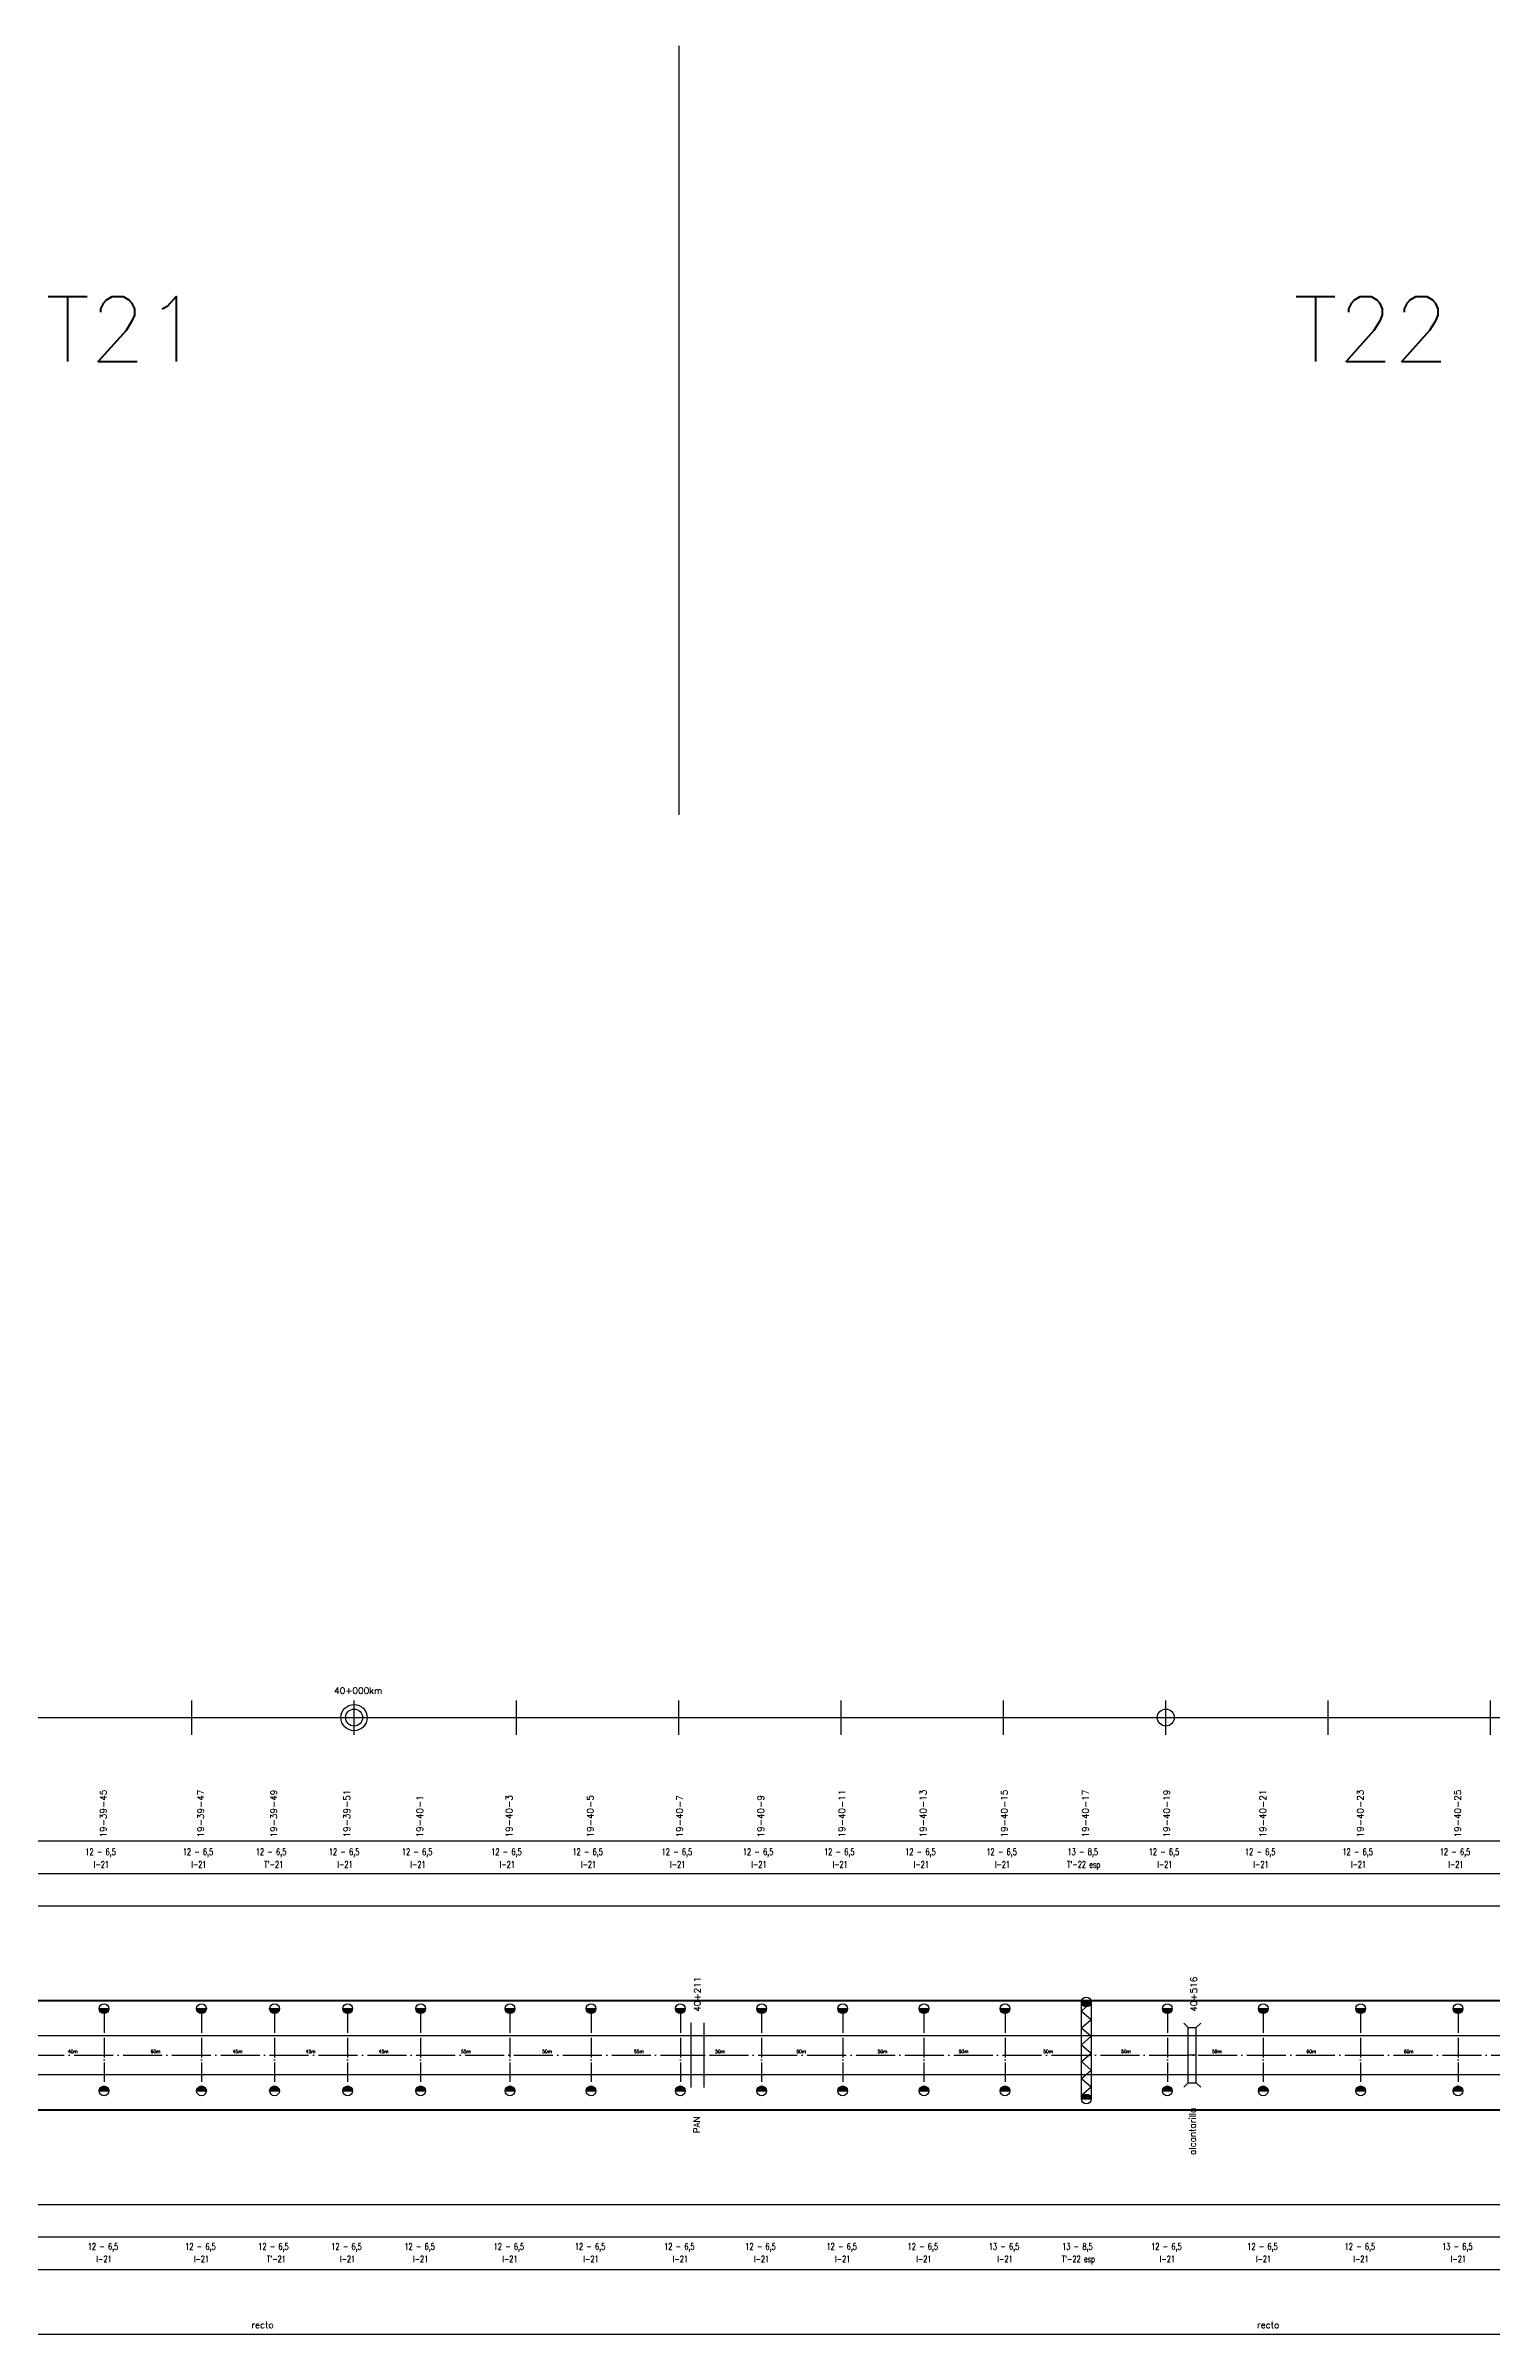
# Model space of a CAD drawing. Header units: millimetres. Extents: x 63 to 27368, y 135 to 1565.
# Drawn here: x 14378 to 15269, y 155 to 1565 of the extents above; entities that cross this region are included whole.
import ezdxf

# ---------------------------------------------------------------- set-up
doc = ezdxf.new("R2010")
doc.units = ezdxf.units.MM
doc.linetypes.add('ACAD_ISO04W100', pattern=[30, 24, -3, 0, -3])
for name, color, linetype in [('catenaria via ascendente', 7, 'Continuous'), ('catenaria vía descendente', 7, 'Continuous'), ('Eje de entrevías', 254, 'Continuous'), ('LDF', 5, 'Continuous'), ('LDS', 1, 'Continuous'), ('longitud vano', 7, 'Continuous'), ('Nº de poste', 6, 'Continuous'), ('progresivas', 4, 'Continuous'), ('TEXTOS', 3, 'Continuous')]:
    doc.layers.add(name, color=color, linetype=linetype)
doc.styles.add('STYLE1', font='romans.shx')

msp = doc.modelspace()

# ---------------------------------------------------------------- hatches: boundary and pattern name
for points in [[(14417.2, 355.7), (14411.2, 355.7, 1)], [(14477.2, 355.7), (14471.2, 355.7, 1)], [(14522.2, 355.7), (14516.2, 355.7, 1)], [(14567.2, 355.7), (14561.2, 355.7, 1)], [(14612.2, 355.7), (14606.2, 355.7, 1)], [(14667.2, 355.7), (14661.2, 355.7, 1)], [(14717.2, 355.7), (14711.2, 355.7, 1)], [(14772.2, 355.7), (14766.2, 355.7, 1)], [(14822.2, 355.7), (14816.2, 355.7, 1)], [(14872.2, 355.7), (14866.2, 355.7, 1)], [(14922.2, 355.7), (14916.2, 355.7, 1)], [(14972.2, 355.7), (14966.2, 355.7, 1)], [(15022.2, 359.7), (15016.2, 359.7, 1)], [(15072.2, 355.7), (15066.2, 355.7, 1)], [(15131.2, 355.7), (15125.2, 355.7, 1)], [(15191.2, 355.7), (15185.2, 355.7, 1)], [(15251.2, 355.7), (15245.2, 355.7, 1)], [(14417.2, 305), (14411.2, 305, -1)], [(14477.2, 305), (14471.2, 305, -1)], [(14522.2, 305), (14516.2, 305, -1)], [(14567.2, 305), (14561.2, 305, -1)], [(14612.2, 305), (14606.2, 305, -1)], [(14667.2, 305), (14661.2, 305, -1)], [(14717.2, 305), (14711.2, 305, -1)], [(14772.2, 305), (14766.2, 305, -1)], [(14822.2, 305), (14816.2, 305, -1)], [(14872.2, 305), (14866.2, 305, -1)], [(14922.2, 305), (14916.2, 305, -1)], [(14972.2, 305), (14966.2, 305, -1)], [(15022.2, 300), (15016.2, 300, -1)], [(15072.2, 305), (15066.2, 305, -1)], [(15131.2, 305), (15125.2, 305, -1)], [(15191.2, 305), (15185.2, 305, -1)], [(15251.2, 305), (15245.2, 305, -1)]]:
    msp.add_hatch(color=256).paths.add_polyline_path(points)

# ---------------------------------------------------------------- linework, layer by layer
for p, q in [((14768.2, 1565.1), (14768.2, 1091.2)), ((14468.2, 524.4), (14468.2, 545.6)), ((14568.2, 524.4), (14568.2, 545.6)), ((14668.2, 524.4), (14668.2, 545.6)), ((14768.2, 524.4), (14768.2, 545.6)), ((14868.2, 524.4), (14868.2, 545.6)), ((14968.2, 524.4), (14968.2, 545.6)), ((15068.2, 524.4), (15068.2, 545.6)), ((15168.2, 524.4), (15168.2, 545.6)), ((15268.2, 524.4), (15268.2, 545.6)), ((68.2, 535), (27368.2, 535)), ((68.2, 459), (27368.2, 459)), ((68.2, 439), (27368.2, 439)), ((68.2, 419), (27368.2, 419)), ((14411.2, 355.7), (14417.2, 355.7)), ((14471.2, 355.7), (14477.2, 355.7)), ((14516.2, 355.7), (14522.2, 355.7)), ((14561.2, 355.7), (14567.2, 355.7)), ((14606.2, 355.7), (14612.2, 355.7)), ((14661.2, 355.7), (14667.2, 355.7)), ((14711.2, 355.7), (14717.2, 355.7)), ((14766.2, 355.7), (14772.2, 355.7)), ((14816.2, 355.7), (14822.2, 355.7)), ((14866.2, 355.7), (14872.2, 355.7)), ((14916.2, 355.7), (14922.2, 355.7)), ((14966.2, 355.7), (14972.2, 355.7)), ((15016.2, 359.7), (15022.2, 359.7)), ((15016.2, 300), (15016.2, 359.7)), ((15016.2, 354.1), (15019.2, 356.7)), ((15016.2, 354.1), (15022.2, 348.9)), ((15022.2, 359.7), (15022.2, 300)), ((15022.2, 359.3), (15022.2, 359.3)), ((15066.2, 355.7), (15072.2, 355.7)), ((15125.2, 355.7), (15131.2, 355.7)), ((15185.2, 355.7), (15191.2, 355.7)), ((15245.2, 355.7), (15251.2, 355.7)), ((14775.6, 347), (14775.6, 307)), ((14783.6, 347), (14783.6, 307)), ((15016.2, 343.8), (15022.2, 348.9)), ((15016.2, 343.8), (15022.2, 338.6)), ((15016.2, 333.4), (15022.2, 338.6)), ((15082, 344), (15079.3, 346.8)), ((15082, 310), (15082, 344)), ((15087, 344), (15089.7, 346.8)), ((15087, 310), (15087, 344)), ((14775.6, 327), (14783.6, 327)), ((15016.2, 333.4), (15022.2, 328.2)), ((15016.2, 323), (15022.2, 328.2)), ((15087, 327), (15082, 327)), ((15016.2, 323), (15022.2, 317.8)), ((15016.2, 312.7), (15022.2, 317.8)), ((15016.2, 312.7), (15022.2, 307.5)), ((14411.2, 305), (14417.2, 305)), ((14471.2, 305), (14477.2, 305)), ((14516.2, 305), (14522.2, 305)), ((14561.2, 305), (14567.2, 305)), ((14606.2, 305), (14612.2, 305)), ((14661.2, 305), (14667.2, 305)), ((14711.2, 305), (14717.2, 305)), ((14766.2, 305), (14772.2, 305)), ((14816.2, 305), (14822.2, 305)), ((14866.2, 305), (14872.2, 305)), ((14916.2, 305), (14922.2, 305)), ((14966.2, 305), (14972.2, 305)), ((15016.2, 302.3), (15022.2, 307.5)), ((15016.2, 302.3), (15016.8, 301.8)), ((15016.2, 300), (15022.2, 300)), ((15066.2, 305), (15072.2, 305)), ((15082, 310), (15079.3, 307.3)), ((15087, 310), (15089.7, 307.3)), ((15125.2, 305), (15131.2, 305)), ((15185.2, 305), (15191.2, 305)), ((15245.2, 305), (15251.2, 305)), ((68.2, 235), (27368.2, 235)), ((68.2, 215), (27368.2, 215)), ((68.2, 195), (27368.2, 195)), ((12948.8, 155), (20944.3, 155))]:
    msp.add_line(p, q)
at = {"linetype": 'ACAD_ISO04W100', "ltscale": 0.5}
for p, q in [((14414.2, 352.7), (14414.2, 308)), ((14474.2, 352.7), (14474.2, 308)), ((14519.2, 352.7), (14519.2, 308)), ((14564.2, 352.7), (14564.2, 308)), ((14609.2, 352.7), (14609.2, 308)), ((14664.2, 352.7), (14664.2, 308)), ((14714.2, 352.7), (14714.2, 308)), ((14769.2, 352.7), (14769.2, 308)), ((14819.2, 352.7), (14819.2, 308)), ((14869.2, 352.7), (14869.2, 308)), ((14919.2, 352.7), (14919.2, 308)), ((14969.2, 352.7), (14969.2, 308)), ((15069.2, 352.7), (15069.2, 308)), ((15128.2, 352.7), (15128.2, 308)), ((15188.2, 352.7), (15188.2, 308)), ((15248.2, 352.7), (15248.2, 308))]:
    msp.add_line(p, q, dxfattribs=at)
for centre, radius in [((14568.2, 535), 8.09), ((14568.2, 535), 5.24), ((15068.2, 535), 5.24), ((14414.2, 355.7), 3), ((14474.2, 355.7), 3), ((14519.2, 355.7), 3), ((14564.2, 355.7), 3), ((14609.2, 355.7), 3), ((14664.2, 355.7), 3), ((14714.2, 355.7), 3), ((14769.2, 355.7), 3), ((14819.2, 355.7), 3), ((14869.2, 355.7), 3), ((14919.2, 355.7), 3), ((14969.2, 355.7), 3), ((15019.2, 359.7), 3), ((15069.2, 355.7), 3), ((15128.2, 355.7), 3), ((15188.2, 355.7), 3), ((15248.2, 355.7), 3), ((14414.2, 305), 3), ((14474.2, 305), 3), ((14519.2, 305), 3), ((14564.2, 305), 3), ((14609.2, 305), 3), ((14664.2, 305), 3), ((14714.2, 305), 3), ((14769.2, 305), 3), ((14819.2, 305), 3), ((14869.2, 305), 3), ((14919.2, 305), 3), ((14969.2, 305), 3), ((15019.2, 300), 3), ((15069.2, 305), 3), ((15128.2, 305), 3), ((15188.2, 305), 3), ((15248.2, 305), 3)]:
    msp.add_circle(centre, radius)
at = {"layer": 'catenaria via ascendente'}
for p, q in [((68.2, 339), (27368.2, 339)), ((15082, 344), (15087, 344)), ((68.2, 315), (26873.7, 315)), ((15082, 310), (15087, 310))]:
    msp.add_line(p, q, dxfattribs=at)
at = {"layer": 'catenaria vía descendente'}
msp.add_line((15082, 310), (15087, 310), dxfattribs=at)
at = {"layer": 'Eje de entrevías', "linetype": 'ACAD_ISO04W100'}
msp.add_line((68.2, 327), (27368.2, 327), dxfattribs=at)
at = {"layer": 'LDF', "lineweight": 50}
msp.add_line((13979.1, 360.7), (15565.5, 360.7), dxfattribs=at)
at = {"layer": 'LDS', "lineweight": 50}
msp.add_line((13976.1, 293.4), (15568.5, 293.4), dxfattribs=at)

# ---------------------------------------------------------------- texts
at = {"color": 3, "linetype": 'Continuous', "style": 'STYLE1'}
for s, p in [('T21', (14378, 1370.5)), ('T22', (15146.7, 1370.5))]:
    msp.add_text(s, height=40, dxfattribs=at).set_placement(p)
at = {"layer": 'longitud vano', "linetype": 'Continuous', "style": 'STYLE1'}
for s, p in [('40m', (14391.9, 328.3)), ('60m', (14442.9, 328.3)), ('45m', (14493.4, 328.3)), ('45m', (14538.4, 328.3)), ('45m', (14583.4, 328.3)), ('55m', (14634.1, 328.3)), ('50m', (14684.1, 328.3)), ('55m', (14740.6, 328.3)), ('50m', (14790.6, 328.3)), ('50m', (14840.6, 328.3)), ('50m', (14890.6, 328.3)), ('50m', (14940.6, 328.3)), ('50m', (14992.7, 328.3)), ('50m', (15040.6, 328.3)), ('59m', (15096.7, 328.3)), ('60m', (15154.8, 328.3)), ('60m', (15214.8, 328.3))]:
    msp.add_text(s, height=2, dxfattribs=at).set_placement(p)
at = {"layer": 'Nº de poste', "linetype": 'Continuous', "style": 'STYLE1'}
for s, p in [('19-39-45', (14415.7, 461.1)), ('19-39-47', (14475.7, 461.1)), ('19-39-49', (14520.7, 461.1)), ('19-39-51', (14565.7, 461.1)), ('19-40-1', (14610.7, 461.1)), ('19-40-3', (14665.7, 461.1)), ('19-40-5', (14715.7, 461.1)), ('19-40-7', (14770.7, 461.1)), ('19-40-9', (14820.7, 461.1)), ('19-40-11', (14870.7, 461.1)), ('19-40-13', (14920.7, 461.1)), ('19-40-15', (14970.7, 461.1)), ('19-40-17', (15020.7, 461.1)), ('19-40-19', (15070.7, 461.1)), ('19-40-21', (15130, 461.1)), ('19-40-23', (15190, 461.1)), ('19-40-25', (15250, 461.1))]:
    msp.add_text(s, height=4, rotation=90, dxfattribs=at).set_placement(p)
at = {"layer": 'progresivas', "linetype": 'Continuous', "style": 'STYLE1'}
msp.add_text('40+000km', height=4, dxfattribs=at).set_placement((14555.9, 549.6))
for s, p in [('40+211', (14781.6, 353.7)), ('40+516', (15087.4, 353.7))]:
    msp.add_text(s, height=4, rotation=90, dxfattribs=at).set_placement(p)
at = {"layer": 'TEXTOS', "linetype": 'Continuous', "style": 'STYLE1', "width": 0.7}
for s, p in [('12 - 6,5', (14402.7, 450.3)), ('12 - 6,5', (14462.7, 450.3)), ('12 - 6,5', (14507.7, 450.3)), ('12 - 6,5', (14552.7, 450.3)), ('12 - 6,5', (14597.7, 450.3)), ('12 - 6,5', (14652.7, 450.3)), ('12 - 6,5', (14702.7, 450.3)), ('12 - 6,5', (14757.7, 450.3)), ('12 - 6,5', (14807.7, 450.3)), ('12 - 6,5', (14857.7, 450.3)), ('12 - 6,5', (14907.7, 450.3)), ('12 - 6,5', (14957.7, 450.3)), ('13 - 8,5', (15007.7, 450.3)), ('12 - 6,5', (15057.7, 450.3)), ('12 - 6,5', (15117, 450.3)), ('12 - 6,5', (15177, 450.3)), ('12 - 6,5', (15237, 450.3)), ('I-21', (14407.9, 442.5)), ('I-21', (14467.9, 442.5)), ("T'-21", (14512.9, 442.5)), ('I-21', (14557.9, 442.5)), ('I-21', (14602.9, 442.5)), ('I-21', (14657.9, 442.5)), ('I-21', (14707.9, 442.5)), ('I-21', (14762.9, 442.5)), ('I-21', (14812.9, 442.5)), ('I-21', (14862.9, 442.5)), ('I-21', (14912.9, 442.5)), ('I-21', (14962.9, 442.5)), ("T'-22 esp", (15007.4, 442.5)), ('I-21', (15062.9, 442.5)), ('I-21', (15122.2, 442.5)), ('I-21', (15182.2, 442.5)), ('I-21', (15242.2, 442.5)), ('12 - 6,5', (14404.2, 207.1)), ('I-21', (14409.5, 199.4)), ('12 - 6,5', (14464.2, 207.1)), ('I-21', (14469.5, 199.4)), ('12 - 6,5', (14509.2, 207.1)), ("T'-21", (14514.5, 199.4)), ('12 - 6,5', (14554.2, 207.1)), ('I-21', (14559.5, 199.4)), ('12 - 6,5', (14599.2, 207.1)), ('I-21', (14604.5, 199.4)), ('12 - 6,5', (14654.2, 207.1)), ('I-21', (14659.5, 199.4)), ('12 - 6,5', (14704.2, 207.1)), ('I-21', (14709.5, 199.4)), ('12 - 6,5', (14759.2, 207.1)), ('I-21', (14764.5, 199.4)), ('12 - 6,5', (14809.2, 207.1)), ('I-21', (14814.5, 199.4)), ('12 - 6,5', (14859.2, 207.1)), ('I-21', (14864.5, 199.4)), ('12 - 6,5', (14909.2, 207.1)), ('I-21', (14914.5, 199.4)), ('13 - 6,5', (14959.2, 207.1)), ('I-21', (14964.5, 199.4)), ("T'-22 esp", (15004.1, 199.4)), ('13 - 8,5', (15004.4, 207.1)), ('12 - 6,5', (15059.2, 207.1)), ('I-21', (15064.5, 199.4)), ('12 - 6,5', (15118.4, 207.1)), ('I-21', (15123.7, 199.4)), ('12 - 6,5', (15178.4, 207.1)), ('I-21', (15183.7, 199.4)), ('13 - 6,5', (15238.4, 207.1)), ('I-21', (15243.7, 199.4))]:
    msp.add_text(s, height=4, dxfattribs=at).set_placement(p)
at = {"layer": 'TEXTOS', "linetype": 'Continuous', "style": 'STYLE1'}
for s, p in [('PAN', (14781.2, 278.8)), ('alcantarilla', (15086.6, 265.5))]:
    msp.add_text(s, height=4, rotation=90, dxfattribs=at).set_placement(p)
for p in [(14505, 158.8), (15124.4, 158.8)]:
    msp.add_text('recto', height=4, dxfattribs=at).set_placement(p)

doc.saveas('drawing.dxf')
